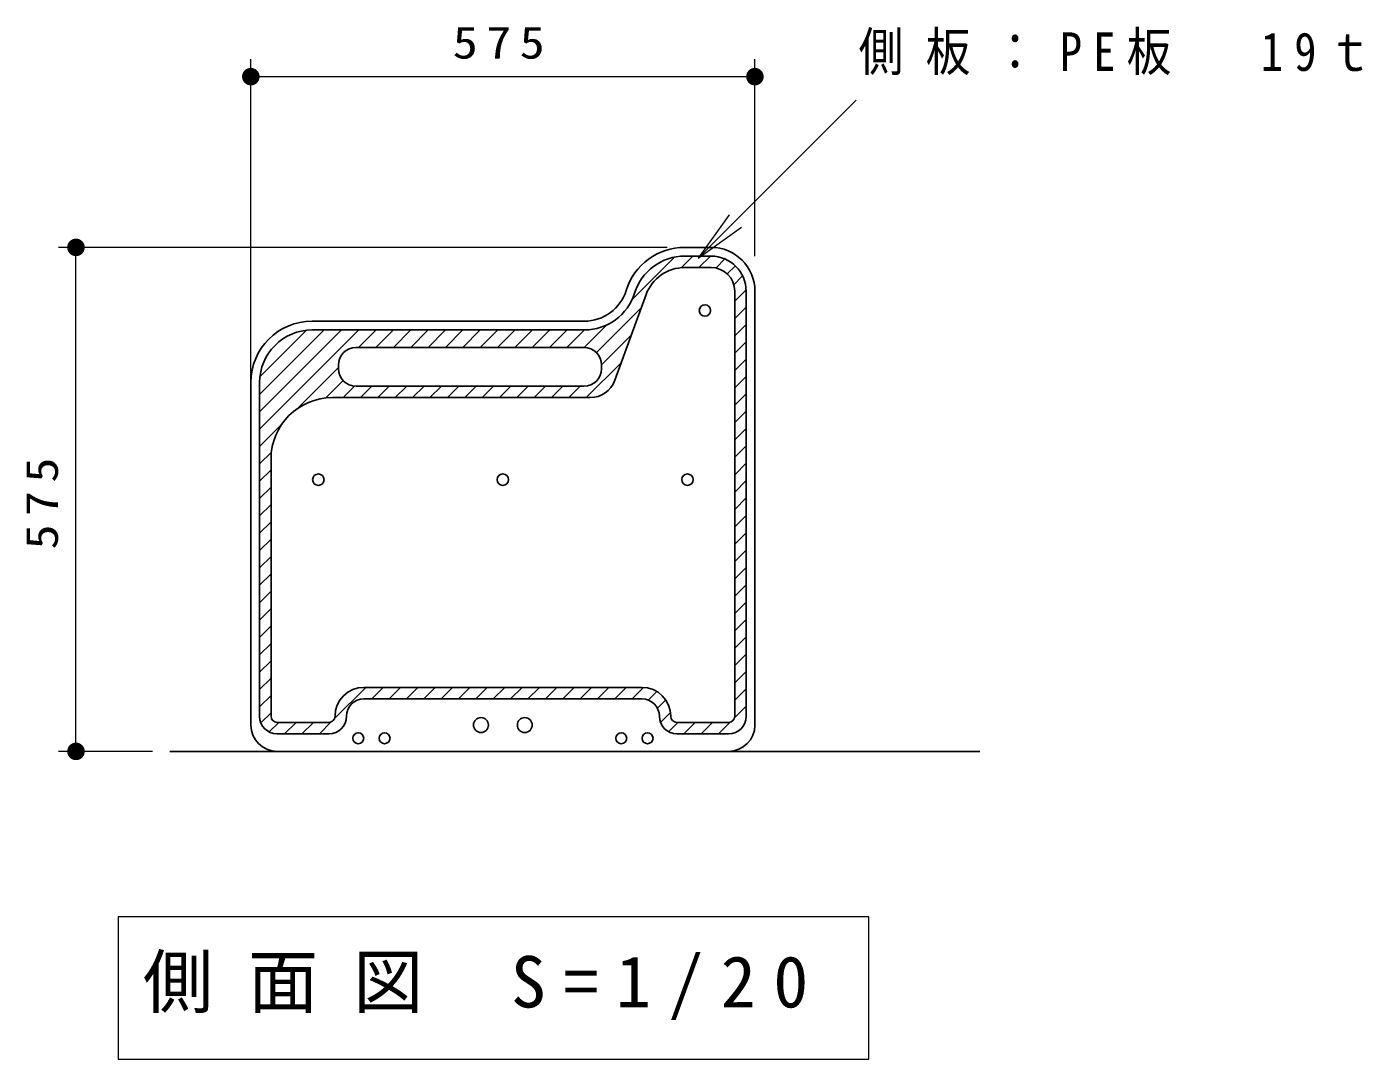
# Model space of a CAD drawing. Units: millimetres on the paper, scale 1:20. Extents: x -385 to 0, y 0 to 267.
# Drawn here: x -230.8 to -154.6, y 104.9 to 163.8 of the extents above; entities that cross this region are included whole.
import ezdxf

# ---------------------------------------------------------------- set-up
doc = ezdxf.new("R2010")
doc.units = ezdxf.units.MM
doc.layers.add('1_20', color=7, linetype='Continuous', lineweight=13)
doc.styles.add('ＭＳ ゴシック', font='')
doc.styles.get('ＭＳ ゴシック').set_extended_font_data('MS Gothic')

# ---------------------------------------------------------------- blocks, each defined once
blk = doc.blocks.new('filled_dot')
at = {"color": 0, "linetype": 'Continuous', "lineweight": -2, "const_width": 1.25}
blk.add_lwpolyline([(-0.625, 0, 1), (0.625, 0, 1)], format="xyb", close=True, dxfattribs=at)
blk = doc.blocks.new('open_arrow')
at = {"color": 0, "linetype": 'Continuous', "lineweight": -2}
blk.add_lwpolyline([(7.5, 1.25), (0, 0), (7.5, -1.25)], dxfattribs=at)

msp = doc.modelspace()

# ---------------------------------------------------------------- linework, layer by layer
at = {"layer": '1_20'}
for p, q in [((-217.997, 139.733), (-217.997, 161.971)), ((-189.247, 150.733), (-189.247, 161.971)), ((-217.997, 160.971), (-189.247, 160.971)), ((-192.49, 150.617), (-183.479, 159.628)), ((-194.247, 151.233), (-228.97, 151.233)), ((-227.97, 122.483), (-227.97, 151.233)), ((-223.613, 122.483), (-228.97, 122.483)), ((-225.558, 113.051), (-225.558, 104.918)), ((-182.758, 113.051), (-225.558, 113.051)), ((-182.758, 104.918), (-182.758, 113.051)), ((-225.558, 104.918), (-182.758, 104.918))]:
    msp.add_line(p, q, dxfattribs=at)
at = {"layer": '1_20', "color": 1, "lineweight": 25}
for p, q in [((-193.247, 151.233), (-191.747, 151.233)), ((-193.247, 150.733), (-191.747, 150.733)), ((-193.247, 150.083), (-191.747, 150.083)), ((-190.397, 148.733), (-190.397, 124.483)), ((-189.747, 148.733), (-189.747, 124.483)), ((-189.247, 148.733), (-189.247, 123.983)), ((-197.234, 143.649), (-195.455, 148.536)), ((-198.973, 147.022), (-214.497, 147.022)), ((-198.973, 146.522), (-214.497, 146.522)), ((-198.997, 145.522), (-211.997, 145.522)), ((-212.997, 144.312), (-212.997, 144.522)), ((-197.997, 144.522), (-197.997, 144.312)), ((-217.997, 123.983), (-217.997, 143.522)), ((-217.497, 124.483), (-217.497, 143.522)), ((-198.997, 143.312), (-211.997, 143.312)), ((-198.643, 142.662), (-213.347, 142.662)), ((-216.847, 124.483), (-216.847, 139.162)), ((-211.547, 126.133), (-195.697, 126.133)), ((-211.547, 125.483), (-195.697, 125.483)), ((-216.497, 124.133), (-213.547, 124.133)), ((-216.497, 123.483), (-213.547, 123.483)), ((-190.747, 124.133), (-193.697, 124.133)), ((-190.747, 123.483), (-193.697, 123.483)), ((-216.497, 122.483), (-190.747, 122.483))]:
    msp.add_line(p, q, dxfattribs=at)
at = {"layer": '1_20', "color": 2}
for p, q in [((-196.261, 148.241), (-193.826, 150.676)), ((-193.437, 150.075), (-192.779, 150.733)), ((-192.439, 150.083), (-191.789, 150.733)), ((-191.477, 150.055), (-190.96, 150.572)), ((-190.824, 149.718), (-190.364, 150.178)), ((-190.449, 149.103), (-189.947, 149.605)), ((-190.397, 148.165), (-189.748, 148.814)), ((-198.286, 145.226), (-195.729, 147.783)), ((-190.397, 147.176), (-189.747, 147.826)), ((-217.497, 140.864), (-211.839, 146.522)), ((-217.497, 141.854), (-212.829, 146.522)), ((-217.497, 142.844), (-213.819, 146.522)), ((-217.478, 143.853), (-214.827, 146.504)), ((-211.849, 145.522), (-210.849, 146.522)), ((-210.859, 145.522), (-209.859, 146.522)), ((-209.869, 145.522), (-208.869, 146.522)), ((-208.879, 145.522), (-207.879, 146.522)), ((-207.889, 145.522), (-206.889, 146.522)), ((-206.899, 145.522), (-205.899, 146.522)), ((-205.909, 145.522), (-204.909, 146.522)), ((-204.919, 145.522), (-203.919, 146.522)), ((-203.929, 145.522), (-202.929, 146.522)), ((-202.939, 145.522), (-201.939, 146.522)), ((-201.949, 145.522), (-200.949, 146.522)), ((-200.959, 145.522), (-199.959, 146.522)), ((-199.97, 145.522), (-198.97, 146.522)), ((-198.98, 145.522), (-197.692, 146.81)), ((-190.397, 146.186), (-189.747, 146.836)), ((-197.997, 144.525), (-196.296, 146.226)), ((-190.397, 145.196), (-189.747, 145.846)), ((-190.397, 144.206), (-189.747, 144.856)), ((-215.316, 142.055), (-212.997, 144.374)), ((-198.87, 142.662), (-196.862, 144.67)), ((-213.742, 142.639), (-212.739, 143.642)), ((-212.729, 142.662), (-212.076, 143.315)), ((-211.739, 142.662), (-211.089, 143.312)), ((-210.749, 142.662), (-210.099, 143.312)), ((-209.759, 142.662), (-209.109, 143.312)), ((-208.77, 142.662), (-208.12, 143.312)), ((-207.78, 142.662), (-207.13, 143.312)), ((-206.79, 142.662), (-206.14, 143.312)), ((-205.8, 142.662), (-205.15, 143.312)), ((-204.81, 142.662), (-204.16, 143.312)), ((-203.82, 142.662), (-203.17, 143.312)), ((-202.83, 142.662), (-202.18, 143.312)), ((-201.84, 142.662), (-201.19, 143.312)), ((-200.85, 142.662), (-200.2, 143.312)), ((-199.86, 142.662), (-199.21, 143.312)), ((-190.397, 143.216), (-189.747, 143.866)), ((-190.397, 142.226), (-189.747, 142.876)), ((-190.397, 141.236), (-189.747, 141.886)), ((-217.497, 139.874), (-216.24, 141.131)), ((-190.397, 140.246), (-189.747, 140.896)), ((-217.497, 138.885), (-216.824, 139.557)), ((-190.397, 139.256), (-189.747, 139.906)), ((-190.397, 138.266), (-189.747, 138.916)), ((-217.497, 137.895), (-216.847, 138.545)), ((-190.397, 137.276), (-189.747, 137.926)), ((-217.497, 136.905), (-216.847, 137.555)), ((-217.497, 135.915), (-216.847, 136.565)), ((-190.397, 136.286), (-189.747, 136.936)), ((-190.397, 135.296), (-189.747, 135.946)), ((-217.497, 134.925), (-216.847, 135.575)), ((-190.397, 134.306), (-189.747, 134.956)), ((-217.497, 133.935), (-216.847, 134.585)), ((-217.497, 132.945), (-216.847, 133.595)), ((-190.397, 133.316), (-189.747, 133.966)), ((-217.497, 131.955), (-216.847, 132.605)), ((-190.397, 132.326), (-189.747, 132.976)), ((-190.397, 131.336), (-189.747, 131.986)), ((-217.497, 130.965), (-216.847, 131.615)), ((-217.497, 129.975), (-216.847, 130.625)), ((-190.397, 130.346), (-189.747, 130.996)), ((-217.497, 128.985), (-216.847, 129.635)), ((-190.397, 129.356), (-189.747, 130.006)), ((-190.397, 128.367), (-189.747, 129.017)), ((-217.497, 127.995), (-216.847, 128.645)), ((-190.397, 127.377), (-189.747, 128.027)), ((-217.497, 127.005), (-216.847, 127.655)), ((-217.497, 126.015), (-216.847, 126.665)), ((-190.397, 126.387), (-189.747, 127.037)), ((-213.223, 124.349), (-211.44, 126.133)), ((-211.1, 125.483), (-210.45, 126.133)), ((-210.11, 125.483), (-209.46, 126.133)), ((-209.12, 125.483), (-208.47, 126.133)), ((-208.13, 125.483), (-207.48, 126.133)), ((-207.14, 125.483), (-206.49, 126.133)), ((-206.15, 125.483), (-205.5, 126.133)), ((-205.16, 125.483), (-204.51, 126.133)), ((-204.17, 125.483), (-203.52, 126.133)), ((-203.18, 125.483), (-202.53, 126.133)), ((-202.19, 125.483), (-201.54, 126.133)), ((-201.2, 125.483), (-200.55, 126.133)), ((-200.21, 125.483), (-199.56, 126.133)), ((-199.22, 125.483), (-198.57, 126.133)), ((-198.23, 125.483), (-197.58, 126.133)), ((-197.24, 125.483), (-196.59, 126.133)), ((-196.25, 125.483), (-195.603, 126.13)), ((-195.33, 125.413), (-194.846, 125.897)), ((-190.397, 125.397), (-189.747, 126.047)), ((-217.497, 125.025), (-216.847, 125.675)), ((-194.809, 124.944), (-194.336, 125.417)), ((-190.407, 124.396), (-189.747, 125.057)), ((-217.424, 124.108), (-216.847, 124.685)), ((-194.633, 124.131), (-194.061, 124.702)), ((-216.95, 123.591), (-216.409, 124.133)), ((-216.069, 123.483), (-215.419, 124.133)), ((-215.08, 123.483), (-214.43, 124.133)), ((-214.09, 123.483), (-213.413, 124.159)), ((-194.171, 123.602), (-193.641, 124.133)), ((-193.301, 123.483), (-192.651, 124.133)), ((-192.311, 123.483), (-191.661, 124.133)), ((-191.321, 123.483), (-190.66, 124.143))]:
    msp.add_line(p, q, dxfattribs=at)
at = {"layer": '1_20', "lineweight": 25}
msp.add_line((-176.422, 122.483), (-222.613, 122.483), dxfattribs=at)
for centre, radius in [((-192.097, 147.633), 0.325), ((-214.147, 137.983), 0.325), ((-203.622, 137.983), 0.325), ((-193.097, 137.983), 0.325), ((-204.872, 123.983), 0.425), ((-202.372, 123.983), 0.425), ((-211.872, 123.233), 0.312), ((-210.372, 123.233), 0.312), ((-196.872, 123.233), 0.312), ((-195.372, 123.233), 0.312)]:
    msp.add_circle(centre, radius, dxfattribs=at)
at = {"layer": '1_20', "color": 1, "lineweight": 25}
for centre, radius, start, end in [((-193.247, 147.733), 3.5, 90, 162.64587), ((-191.747, 148.733), 2.5, 0, 90), ((-193.247, 147.733), 3, 90, 162.64587), ((-193.247, 147.733), 2.35, 90, 160), ((-191.747, 148.733), 2, 0, 90), ((-191.747, 148.733), 1.35, 0, 90), ((-198.973, 149.522), 2.5, 270, 342.64587), ((-198.973, 149.522), 3, 270, 342.64587), ((-214.497, 143.522), 3.5, 90, 180), ((-214.497, 143.522), 3, 90, 180), ((-211.997, 144.522), 1, 90, 180), ((-198.997, 144.522), 1, 0, 90), ((-211.997, 144.312), 1, 180, 270), ((-198.997, 144.312), 1, 270, 0), ((-198.643, 144.162), 1.5, 270, 340), ((-213.347, 139.162), 3.5, 90, 180), ((-211.547, 124.483), 1.65, 90, 180), ((-195.697, 124.483), 1.65, 0, 90), ((-211.547, 124.483), 1, 90, 180), ((-195.697, 124.483), 1, 0, 90), ((-216.497, 124.483), 1, 180, 270), ((-216.497, 124.483), 0.35, 180, 270), ((-213.547, 124.483), 1, 270, 0), ((-213.547, 124.483), 0.35, 270, 0), ((-193.697, 124.483), 1, 180, 270), ((-193.697, 124.483), 0.35, 180, 270), ((-190.747, 124.483), 1, 270, 0), ((-190.747, 124.483), 0.35, 270, 0), ((-216.497, 123.983), 1.5, 180, 270), ((-190.747, 123.983), 1.5, 270, 0)]:
    msp.add_arc(centre, radius, start, end, dxfattribs=at)

# ---------------------------------------------------------------- block references
at = {"layer": '1_20', "xscale": 0.4, "yscale": 0.4}
msp.add_blockref('filled_dot', (-217.997, 160.971), dxfattribs=at)
for name, p, rotation in [('filled_dot', (-189.247, 160.971), 180), ('open_arrow', (-192.49, 150.617), 45), ('filled_dot', (-227.97, 151.233), 270), ('filled_dot', (-227.97, 122.483), 90)]:
    msp.add_blockref(name, p, dxfattribs=dict(at, rotation=rotation))

# ---------------------------------------------------------------- texts
at = {"layer": '1_20', "style": 'ＭＳ ゴシック'}
for s, insert, char_height, attachment_point in [('\\T1.33;\\W1.15;575', (-203.622, 161.971), 1.833, 8), ('\\T1.5;\\W0.85;側板：PE板\u300019ｔ', (-183.332, 162.278), 2.199, 4), ('\\T1.5;側面図\\~S=1/20', (-224.158, 108.985), 2.933, 4)]:
    msp.add_mtext(s, dxfattribs=dict(at, insert=insert, char_height=char_height, attachment_point=attachment_point))
at = {"layer": '1_20', "insert": (-228.97, 136.858), "char_height": 1.833, "attachment_point": 8, "rotation": 90, "style": 'ＭＳ ゴシック'}
msp.add_mtext('\\T1.33;\\W1.15;575', dxfattribs=at)

doc.saveas('drawing.dxf')
